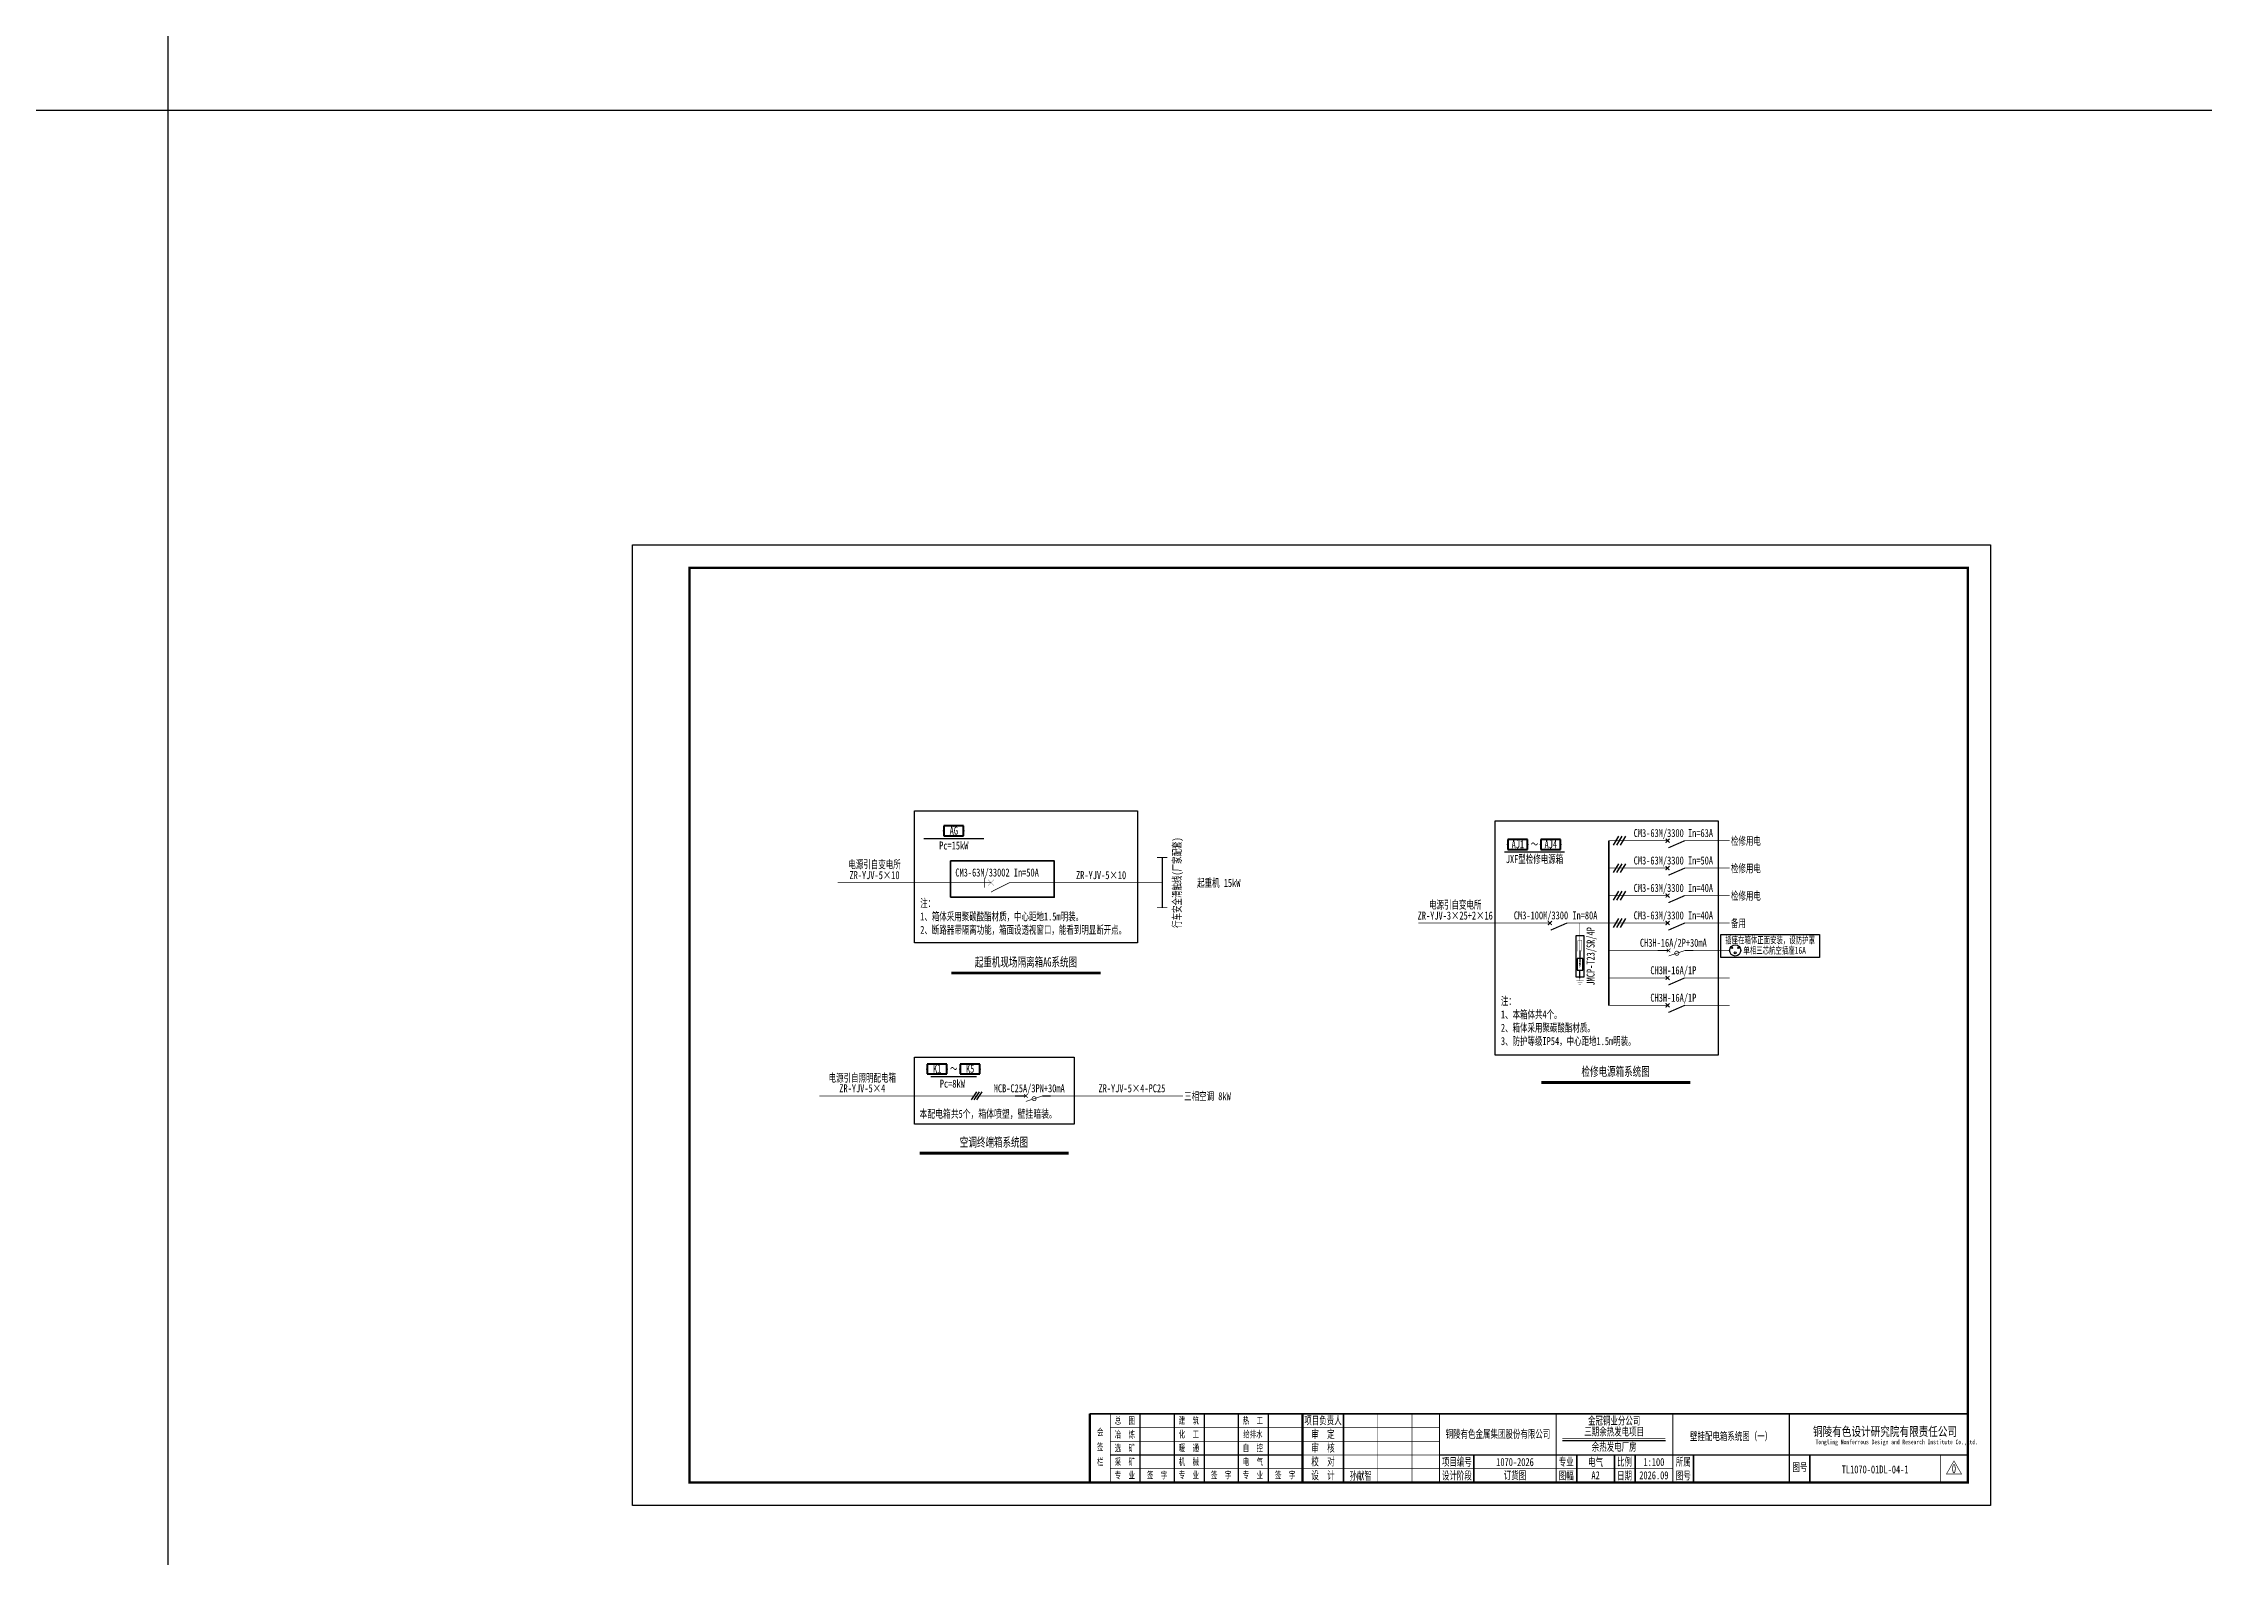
# Model space of a CAD drawing. Header units: millimetres. Extents: x -24326 to 675674, y 148048 to 606396.
# Drawn here: x 70207 to 164740, y 244756 to 310989 of the extents above; entities that cross this region are included whole.
import ezdxf
from ezdxf.enums import TextEntityAlignment as Align

# ---------------------------------------------------------------- set-up
doc = ezdxf.new("R2010")
doc.units = ezdxf.units.MM
doc.linetypes.add('常规', pattern=[20, 10, 0, 10])
for name, color, linetype, lineweight in [('CAXA0层', 7, 'Continuous', 25), ('ELEMENT', 3, 'Continuous', 30), ('SW', 8, 'Continuous', 20), ('TEXT', 4, 'Continuous', 0), ('电辅助1', 7, 'Continuous', 0)]:
    doc.layers.add(name, color=color, linetype=linetype, lineweight=lineweight)
for name, color, linetype in [('动力平面导线层', 3, '常规'), ('图框', 7, 'Continuous'), ('文字', 7, 'Continuous'), ('照明平面导线层', 3, 'Continuous'), ('照明平面设备层', 1, 'Continuous'), ('电气-照明系统-设备', 7, 'Continuous'), ('表格图框层', 7, 'Continuous'), ('高低压系统', 4, 'Continuous')]:
    doc.layers.add(name, color=color, linetype=linetype)
doc.styles.add('HZ', font='simsun.ttf', dxfattribs={"width": 0.75})
doc.styles.get("Standard").update_dxf_attribs({"font": 'arial.ttf', "bigfont": 'hzdx.shx'})
doc.styles.add('标准', font='NSimSun.ttf', dxfattribs={"width": 0.667})

# ---------------------------------------------------------------- blocks, each defined once
blk = doc.blocks.new('3')
at = {"layer": 'TEXT', "color": 7, "lineweight": 25, "style": 'HZ', "width": 0.75}
for s, height, p in [('铜陵有色设计研究院有限责任公司', 400, (221501, 249018)), ('Tongling Nonferrous Design and Research Institute Co.,Ltd.', 200, (221613, 248659))]:
    blk.add_text(s, height=height, dxfattribs=at).set_placement(p)
blk = doc.blocks.new('铜陵有色图签02')
at = {"layer": '图框', "linetype": 'Continuous', "lineweight": 50}
for p, q in [((-38401, 3003), (-38401, 1)), ((-29100, 3001), (-29100, 0))]:
    blk.add_line(p, q, dxfattribs=at)
at = {"layer": '图框', "color": 7, "linetype": 'Continuous', "lineweight": 25}
for p, q in [((-36201, 3010), (-36201, 9)), ((-34701, 3010), (-34701, 9)), ((-33401, 3017), (-33401, 16)), ((-31901, 3017), (-31901, 16)), ((-30601, 3017), (-30601, 16)), ((-29100, 1201), (-37501, 1201))]:
    blk.add_line(p, q, dxfattribs=at)
at = {"layer": '图框', "color": 7, "linetype": 'Continuous', "lineweight": 35}
for p, q in [((-27300, 3001), (-27300, 1)), ((-21600, 1197), (-21600, -3)), ((-17100, 1200), (-17100, 0)), ((-15450, 0), (-15450, 1200)), ((-14550, 1200), (-14550, 0)), ((-12000, 1201), (-12000, 1)), ((-6900, 1202), (-6900, 2))]:
    blk.add_line(p, q, dxfattribs=at)
at = {"layer": '图框', "lineweight": 25}
blk.add_line((-17723, 1830), (-13223, 1830), dxfattribs=at)
at = {"layer": '图框', "lineweight": 70, "const_width": 70}
blk.add_lwpolyline([(-17980, 3001), (0, 3001), (-38401, 3001)], dxfattribs=at)
at = {"layer": '图框', "color": 7, "linetype": 'Continuous', "lineweight": 25, "const_width": 25}
for points in [[(-37501, 3000), (-37501, 0)], [(-25800, 3001), (-25800, 1)], [(-24300, 3001), (-24300, 1)], [(-23100, 2401), (-37501, 2401)], [(-23100, 1801), (-37501, 1801)], [(-23100, 1201), (-29100, 1201)], [(-602, 943), (-932, 371), (-272, 371), (-602, 943)], [(-12900, 600), (-18000, 600), (-37501, 600)]]:
    blk.add_lwpolyline(points, dxfattribs=at)
at = {"layer": '图框', "linetype": 'Continuous', "lineweight": 50, "const_width": 50}
for points in [[(-23100, 3001), (-23100, 1)], [(-18000, 3000), (-18000, 0)]]:
    blk.add_lwpolyline(points, dxfattribs=at)
at = {"layer": '图框', "lineweight": 50, "const_width": 50}
for points in [[(-12900, 3001), (-12900, 1)], [(-7800, 3001), (-7800, 1)], [(0, 3000), (0, 0)], [(-23100, 1200), (0, 1200)]]:
    blk.add_lwpolyline(points, dxfattribs=at)
at = {"layer": '图框', "lineweight": 25, "const_width": 35}
blk.add_lwpolyline([(-17723, 1930), (-13223, 1930)], dxfattribs=at)
at = {"layer": '图框', "color": 7, "linetype": 'Continuous', "lineweight": 35, "const_width": 25}
blk.add_lwpolyline([(-1200, 1201), (-1200, 0)], dxfattribs=at)
at = {"layer": '图框', "linetype": 'Continuous', "lineweight": 70, "const_width": 70}
blk.add_lwpolyline([(-38401, 1), (0, 0)], dxfattribs=at)
at = {"layer": '图框', "lineweight": 25}
blk.add_blockref('3', (-228268, -246986), dxfattribs=at)
at = {"layer": 'TEXT', "color": 7, "lineweight": 25, "style": '标准', "width": 0.667}
for s, height, p in [('总  图', 300, (-36862, 2555)), ('建  筑', 300, (-34062, 2562)), ('热  工', 300, (-31262, 2562)), ('项目负责人', 350, (-28197, 2541)), ('会', 300, (-37942, 2054)), ('冶  炼', 300, (-36862, 1955)), ('化  工', 300, (-34062, 1962)), ('给排水', 300, (-31262, 1962)), ('审  定', 350, (-28197, 1941)), ('栏', 300, (-37942, 754)), ('签', 300, (-37942, 1404)), ('采  矿', 300, (-36862, 754)), ('选  矿', 300, (-36862, 1355)), ('机  械', 300, (-34062, 761)), ('暖  通', 300, (-34062, 1362)), ('电  气', 300, (-31262, 761)), ('自  控', 300, (-31262, 1362)), ('校  对', 350, (-28197, 741)), ('审  核', 350, (-28197, 1341)), ('项目编号', 350, (-22343, 730)), ('专业', 350, (-17559, 730)), ('比例', 350, (-15009, 730)), ('所属', 350, (-12438, 730)), ('专  业', 300, (-36862, 170)), ('签  字', 300, (-35449, 170)), ('专  业', 300, (-34062, 177)), ('签  字', 300, (-32649, 177)), ('专  业', 300, (-31262, 177)), ('签  字', 300, (-29849, 177)), ('设  计', 350, (-28197, 139)), ('设计阶段', 350, (-22343, 130)), ('图幅', 350, (-17559, 130)), ('日期', 350, (-15009, 130)), ('图号', 350, (-12438, 130)), ('图号', 350, (-7339, 495))]:
    blk.add_text(s, height=height, dxfattribs=at).set_placement(p, align=Align.CENTER)
blk = doc.blocks.new('DYDQ0201')
at = {"color": 0}
for points, const_width in [([(0, 0), (0, -3.75)], 0.3), ([(0, -11.25), (-3.11, -4.12)], 0.5), ([(0.86, -4.61), (-0.86, -2.89)], 0.5), ([(-0.86, -4.61), (0.86, -2.89)], 0.5), ([(0, -11.25), (0, -15)], 0.3)]:
    blk.add_lwpolyline(points, dxfattribs=dict(at, const_width=const_width))
blk = doc.blocks.new('PLA1')
at = {"color": 0, "linetype": 'ByBlock', "lineweight": -2}
for p, q in [((-500, 500), (-500, 0)), ((500, 500), (-500, 500)), ((-500, 0), (500, 0)), ((500, 0), (500, 500))]:
    blk.add_line(p, q, dxfattribs=at)
for p in [(-500, 250), (0, 500), (0, 0), (500, 250)]:
    blk.add_point(p, dxfattribs=at)
blk = doc.blocks.new('LHB1')
at = {"color": 0, "linetype": 'ByBlock', "lineweight": -2}
for points, const_width in [([(4, 0), (0, 0)], 0.4), ([(3.353, -0.647), (4.647, 0.647)], 0.25), ([(4.647, -0.647), (3.353, 0.647)], 0.25), ([(10, 0), (4, -2)], 0.25), ([(10, 0), (13, 0)], 0.4)]:
    blk.add_lwpolyline(points, dxfattribs=dict(at, const_width=const_width))
at = {"color": 0, "linetype": 'ByBlock', "lineweight": -2, "const_width": 0.25}
blk.add_lwpolyline([(7.75, -1, 1), (6.25, -1, 1), (7.75, -1)], format="xyb", dxfattribs=at)
blk = doc.blocks.new('1107AA')
at = {"color": 3, "linetype": 'Continuous'}
for points, const_width in [([(0, -7.5), (-3.79, 0)], 0.3), ([(1.25, 1.25), (-1.25, -1.25)], 0.1), ([(-1.25, 1.25), (1.25, -1.25)], 0.1)]:
    blk.add_lwpolyline(points, dxfattribs=dict(at, const_width=const_width))
blk = doc.blocks.new('$element$00000532')
for points in [[(0, 0), (0, -0.283)], [(-0.1, -0.283), (0.1, -0.283), (0.1, -0.717), (-0.1, -0.717), (-0.1, -0.283)], [(0, -1), (0, -0.567)]]:
    blk.add_lwpolyline(points)
for points in [[(-0.033, -0.55), (0.033, -0.55), (0, -0.35), (0.033, -0.55)], [(0.033, -0.55), (0, -0.35), (-0.033, -0.55), (0.033, -0.55)], [(0, -0.367), (-0.033, -0.567), (0.033, -0.567), (0, -0.367)]]:
    blk.add_solid(points)
at = {"flags": 9}
blk.add_attdef('S', (0, 0), '', height=0.00000667, dxfattribs=at)
blk = doc.blocks.new('HFH')
at = {"color": 3, "linetype": 'Continuous', "const_width": 17.3}
for points in [[(-2085, -50), (-2085, 50)], [(-1999, -105), (-1999, 105)], [(-1917, -158), (-1917, 158)], [(-1653, 0), (-1917, 0)]]:
    blk.add_lwpolyline(points, dxfattribs=at)
at = {"color": 3}
blk.add_lwpolyline([(-1757, 162), (75, 162), (75, -164), (-1757, -164)], close=True, dxfattribs=at)
at = {"color": 3, "const_width": 13.3}
for points in [[(-717, 0), (-52, 0)], [(-621, 90), (-139, 90)], [(-621, -90), (-621, 90)], [(-139, -90), (-139, 90)], [(-621, -90), (-139, -90)]]:
    blk.add_lwpolyline(points, dxfattribs=at)
at = {"layer": 'ELEMENT', "linetype": 'ByBlock', "xscale": -1200, "yscale": 1200, "zscale": 1200, "rotation": 90}
blk.add_blockref('$element$00000532', (-1791, 0), dxfattribs=at)

msp = doc.modelspace()

# ---------------------------------------------------------------- linework, layer by layer
at = {"color": 2, "linetype": 'ByBlock', "lineweight": -3, "ltscale": 100}
for p, q in [((75673.6, 148047.8), (75673.6, 548047.8)), ((675673.6, 308047.8), (-24326.4, 308047.8))]:
    msp.add_line(p, q, dxfattribs=at)
at = {"color": 0, "lineweight": -3, "ltscale": 100}
for p, q in [((108305, 277427.6), (118065.3, 277427.6)), ((108305, 271653.5), (108305, 277427.6)), ((118065.3, 277427.6), (118065.3, 271653.5)), ((133701.6, 276986.5), (143461.9, 276986.5)), ((133701.6, 266733.7), (133701.6, 276986.5)), ((143461.9, 276986.5), (143461.9, 266733.7)), ((118065.3, 271653.5), (108305, 271653.5)), ((108305, 266648.9), (115291.9, 266648.9)), ((108305, 263714.8), (108305, 266648.9)), ((115291.9, 266648.9), (115291.9, 263714.8)), ((143461.9, 266733.7), (133701.6, 266733.7)), ((115291.9, 263714.8), (108305, 263714.8))]:
    msp.add_line(p, q, dxfattribs=at)
at = {"color": 4, "linetype": 'ByBlock', "lineweight": 35}
msp.add_lwpolyline([(109892, 273638.3), (109892, 275228.9), (114425.7, 275228.9), (114425.7, 273638.3)], close=True, dxfattribs=at)
at = {"color": 2, "linetype": 'ByBlock', "const_width": 33}
for points in [[(119362.5, 275380), (118922.5, 275380)], [(119362.5, 273182.4), (118922.5, 273182.4)]]:
    msp.add_lwpolyline(points, dxfattribs=at)
at = {"color": 3, "const_width": 13.3}
msp.add_lwpolyline([(137412.8, 271845.8), (137412.8, 272514.5)], dxfattribs=at)
at = {"color": 3}
msp.add_lwpolyline([(143571.7, 272013.6), (147888.6, 272013.6), (147888.6, 271008.4), (143571.7, 271008.4)], close=True, dxfattribs=at)
at = {"color": 1}
for centre, radius in [((144203.5, 271314.5), 243.7), ((144071.2, 271428.7), 29.1), ((144335.8, 271428.7), 29.1)]:
    msp.add_circle(centre, radius, dxfattribs=at)
at = {"color": 2}
msp.add_circle((144203.5, 271210.6), 43.7, dxfattribs=at)
at = {"layer": 'CAXA0层', "color": 0, "linetype": 'Continuous', "lineweight": 30}
for p, q in [((108718.9, 276217), (111338.8, 276217)), ((134115.5, 275622.1), (136735.4, 275622.1)), ((109028.9, 265803.4), (111028.9, 265803.4))]:
    msp.add_line(p, q, dxfattribs=at)
at = {"layer": 'CAXA0层', "color": 2, "linetype": 'Continuous', "lineweight": 40}
for p, q in [((109932, 270356.2), (116438.3, 270356.2)), ((135732.1, 265568.7), (142238.4, 265568.7)), ((108545.3, 262476.4), (115051.6, 262476.4))]:
    msp.add_line(p, q, dxfattribs=at)
at = {"layer": 'CAXA0层', "color": 2, "linetype": 'Continuous', "lineweight": 0}
for p, q in [((109932, 270290.7), (116438.3, 270290.7)), ((135732.1, 265503.2), (142238.4, 265503.2)), ((108545.3, 262410.9), (115051.6, 262410.9))]:
    msp.add_line(p, q, dxfattribs=at)
at = {"layer": '动力平面导线层', "ltscale": 100}
for p, q in [((111028.4, 265125.5), (110795.2, 264778.4)), ((111140.4, 265125.5), (110907.2, 264778.4)), ((111252.3, 265125.5), (111019.1, 264778.4))]:
    msp.add_line(p, q, dxfattribs=at)
at = {"layer": '图框', "linetype": 'Continuous', "lineweight": 100, "const_width": 100}
msp.add_lwpolyline([(98473.6, 248047.8), (154373.6, 248047.8), (154373.6, 288047.8), (98473.6, 288047.8)], close=True, dxfattribs=at)
at = {"layer": '文字', "color": 3, "linetype": 'ByBlock', "lineweight": 25, "const_width": 30}
msp.add_lwpolyline([(104947, 274281.3), (111594.2, 274281.3)], dxfattribs=at)
at = {"layer": '照明平面导线层', "color": 2, "linetype": 'ByBlock', "lineweight": 25, "ltscale": 100}
for p, q in [((138880.7, 275919.8), (139112.5, 276309.2)), ((139031.7, 275919.8), (139263.5, 276309.2)), ((139182.7, 275919.8), (139414.5, 276309.2)), ((138880.7, 274719.8), (139112.5, 275109.2)), ((139031.7, 274719.8), (139263.5, 275109.2)), ((139182.7, 274719.8), (139414.5, 275109.2)), ((138880.7, 273519.8), (139112.5, 273909.2)), ((139031.7, 273519.8), (139263.5, 273909.2)), ((139182.7, 273519.8), (139414.5, 273909.2)), ((138880.7, 272319.8), (139112.5, 272709.2)), ((139031.7, 272319.8), (139263.5, 272709.2)), ((139182.7, 272319.8), (139414.5, 272709.2))]:
    msp.add_line(p, q, dxfattribs=at)
at = {"layer": '照明平面导线层', "color": 3, "linetype": 'ByBlock', "lineweight": 25, "ltscale": 2, "const_width": 30}
for points in [[(111227.6, 274281.3), (111658.6, 274281.3)], [(111362.9, 274065.8), (111362.9, 274496.8)], [(112469.4, 274281.3), (119146.6, 274281.2)]]:
    msp.add_lwpolyline(points, dxfattribs=at)
at = {"layer": '照明平面设备层', "color": 0, "lineweight": -3, "ltscale": 100}
msp.add_lwpolyline([(95973.6, 289047.8), (155373.6, 289047.8), (155373.6, 247047.8), (95973.6, 247047.8)], close=True, dxfattribs=at)
at = {"layer": '照明平面设备层', "color": 130, "lineweight": -3, "const_width": 30}
for points in [[(138676.9, 276114.5), (140871.3, 276114.5)], [(142371.3, 276114.5), (143959.8, 276114.5)], [(138676.9, 274914.5), (140871.3, 274914.5)], [(142371.3, 274914.5), (143959.8, 274914.5)], [(138676.9, 273714.5), (140871.3, 273714.5)], [(142371.3, 273714.5), (143959.8, 273714.5)], [(130343.6, 272514.5), (136022.8, 272514.5)], [(137222.8, 272514.5), (138676.9, 272514.5)], [(138676.9, 272514.5), (140871.3, 272514.5)], [(142371.3, 272514.5), (143959.8, 272514.5)], [(138676.9, 271314.5), (140871.3, 271314.5)], [(142371.3, 271314.5), (143959.8, 271314.5)], [(138676.9, 270114.5), (140871.3, 270114.5)], [(142371.3, 270114.5), (143959.8, 270114.5)], [(138676.9, 268914.5), (140871.3, 268914.5)], [(142371.3, 268914.5), (143959.8, 268914.5)], [(104155.1, 264951.9), (112701.3, 264951.9)], [(114201.3, 264951.9), (120047.9, 264951.9)]]:
    msp.add_lwpolyline(points, dxfattribs=at)
at = {"layer": '表格图框层', "color": 2, "linetype": 'ByBlock', "const_width": 55}
msp.add_lwpolyline([(119146.6, 273182.4), (119146.6, 275380)], dxfattribs=at)
at = {"layer": '高低压系统', "color": 3, "lineweight": 35}
msp.add_line((138676.9, 268914.5), (138676.9, 276114.5), dxfattribs=at)

# ---------------------------------------------------------------- block references
at = {"rotation": 90}
msp.add_blockref('HFH', (137412.8, 271897.8), dxfattribs=at)
at = {"layer": '图框', "lineweight": 25}
msp.add_blockref('铜陵有色图签02', (154373.6, 248047.8), dxfattribs=at)
at = {"layer": '文字', "color": 3, "linetype": 'ByBlock', "lineweight": 25, "xscale": 108.0493425019085, "yscale": 108.0493425019085, "zscale": 108.0493425019085, "rotation": 90}
msp.add_blockref('1107AA', (111659, 274281.3), dxfattribs=at)
at = {"layer": '照明平面设备层', "color": 4, "lineweight": 40, "xscale": 0.8640000000596046, "yscale": 0.8640000000596046, "zscale": 0.8640000000596046}
msp.add_blockref('PLA1', (110028.9, 276325.8), dxfattribs=at)
at = {"layer": '照明平面设备层', "color": 1, "lineweight": 40, "xscale": 0.8640000000596046, "yscale": 0.8640000000596046, "zscale": 0.8640000000596046}
for p in [(134689.7, 275730.9), (136131.8, 275730.9)]:
    msp.add_blockref('PLA1', p, dxfattribs=at)
at = {"layer": '照明平面设备层', "color": 241, "lineweight": 40, "xscale": 0.8640000005252659, "yscale": 0.8640000005252659, "zscale": 0.8640000005252659}
for p in [(109293.1, 265912.2), (110735.2, 265912.2)]:
    msp.add_blockref('PLA1', p, dxfattribs=at)
at = {"layer": '电气-照明系统-设备', "color": 2, "linetype": 'ByBlock', "lineweight": 25, "xscale": 120, "yscale": 120, "zscale": 1.199999999999999}
msp.add_blockref('LHB1', (140811.3, 271314.5), dxfattribs=at)
at = {"layer": '电气-照明系统-设备', "color": 2, "lineweight": 25, "xscale": 120, "yscale": 120, "zscale": 1.199999999999999}
msp.add_blockref('LHB1', (112701.3, 264951.9), dxfattribs=at)
at = {"layer": '高低压系统', "lineweight": -3, "xscale": 100, "yscale": 100, "zscale": 100, "rotation": 90}
for p in [(140871.3, 276114.5), (140871.3, 274914.5), (140871.3, 273714.5), (135722.8, 272514.5), (140871.3, 272514.5), (140871.3, 270114.5), (140871.3, 268914.5)]:
    msp.add_blockref('DYDQ0201', p, dxfattribs=at)

# ---------------------------------------------------------------- texts
at = {"layer": 'SW', "color": 7, "linetype": 'Continuous', "lineweight": 25, "style": '标准', "width": 0.667}
for s, p in [('Pc=15kW', (110028.9, 275730)), ('AG', (110028.9, 276381)), ('AJ1', (134698.4, 275786.1)), ('AJ4', (136140.4, 275786.1)), ('CM3-63M/3300 In=63A', (141498.9, 276274.5)), ('电源引自变电所', (106562.6, 274906.8)), ('JXF型检修电源箱', (135425.5, 275135.1)), ('～', (135425.5, 275786.1)), ('CM3-63M/3300 In=50A', (141498.9, 275074.5)), ('ZR-YJV-5×10', (106562.6, 274433.8)), ('CM3-63M/33002 In=50A', (111923, 274548.6)), ('ZR-YJV-5×10', (116472.2, 274433.8)), ('CM3-63M/3300 In=40A', (141498.9, 273874.5)), ('电源引自变电所', (131959.2, 273140)), ('ZR-YJV-3×25+2×16', (131959.2, 272667)), ('CM3-100M/3300 In=80A', (136350.3, 272674.5)), ('CM3-63M/3300 In=40A', (141498.9, 272674.5)), ('CH3H-16A/2P+30mA', (141498.9, 271474.5)), ('CH3H-16A/1P', (141498.9, 270274.5)), ('CH3H-16A/1P', (141498.9, 269074.5)), ('电源引自照明配电箱', (106026.6, 265569.9)), ('K1', (109301.8, 265967.4)), ('Pc=8kW', (109964.9, 265316.4)), ('～', (110028.9, 265967.4)), ('K5', (110743.8, 265967.4)), ('ZR-YJV-5×4', (106026.6, 265111.9)), ('MCB-C25A/3PN+30mA', (113328.8, 265111.9)), ('孙献智', (127825.3, 248168.3))]:
    msp.add_text(s, height=350, dxfattribs=at).set_placement(p, align=Align.CENTER)
for s, p in [('检修用电', (144017.2, 275928.5)), ('检修用电', (144017.2, 274728.5)), ('检修用电', (144017.2, 273528.5)), ('备用', (144017.2, 272328.5)), ('ZR-YJV-5×4-PC25', (116357.5, 265111.9)), ('三相空调 8kW', (120105.4, 264765.9))]:
    msp.add_text(s, height=350, dxfattribs=at).set_placement(p)
at = {"layer": 'SW', "color": 0, "linetype": 'Continuous', "lineweight": 25, "style": '标准', "width": 0.667}
msp.add_text('起重机 15kW', height=350, dxfattribs=at).set_placement((120673.1, 274095.2))
at = {"layer": 'SW', "color": 7, "linetype": 'Continuous', "lineweight": 25, "style": '标准', "width": 0.667}
msp.add_text('JMCP-T23/SR/4P', height=350, rotation=90, dxfattribs=at).set_placement((138054.5, 271056.4), align=Align.CENTER)
at = {"layer": 'SW', "color": 7, "linetype": 'ByBlock', "lineweight": 25, "style": '标准', "width": 0.667}
for s, p in [('插座在箱体正面安装，设防护罩', (145730.1, 271618.9)), ('单相三芯航空插座16A', (145930.1, 271169.4))]:
    msp.add_text(s, height=300, dxfattribs=at).set_placement(p, align=Align.CENTER)
at = {"layer": 'SW', "color": 2, "linetype": 'Continuous', "lineweight": 25, "style": '标准', "width": 0.667}
for s, p in [('起重机现场隔离箱AG系统图', (113185.1, 270611.2)), ('检修电源箱系统图', (138973, 265823.7)), ('空调终端箱系统图', (111786.2, 262731.4))]:
    msp.add_text(s, height=400, dxfattribs=at).set_placement(p, align=Align.CENTER)
at = {"layer": 'SW', "color": 4, "linetype": 'Continuous', "lineweight": 25, "style": '标准', "width": 0.667}
for s, height, p in [('金冠铜业分公司', 350, (138910.4, 250576.7)), ('铜陵有色金属集团股份有限公司', 350, (133827.5, 249995.5)), ('三期余热发电项目', 350, (138910.4, 250098.6)), ('余热发电厂房', 350, (138910.4, 249430.3)), ('壁挂配电箱系统图（一）', 350, (144024.5, 249894.7)), ('1070-2026', 350, (134573, 248767.5)), ('电气', 350, (138097.8, 248767.5)), ('1:100', 350, (140647.8, 248767.5)), ('TL1070-01DL-04-1', 350, (150322.9, 248444.3)), ('0', 400, (153771.4, 248455.8)), ('A2', 350, (138097.8, 248187.8)), ('2026.09', 350, (140647.8, 248187.8))]:
    msp.add_text(s, height=height, dxfattribs=at).set_placement(p, align=Align.CENTER)
at = {"layer": 'SW', "color": 1, "linetype": 'Continuous', "lineweight": 25, "style": '标准', "width": 0.667}
msp.add_text('订货图', height=350, dxfattribs=at).set_placement((134573, 248187.8), align=Align.CENTER)
at = {"layer": 'SW', "color": 0, "linetype": 'Continuous', "lineweight": 25, "char_height": 350, "attachment_point": 1, "style": '标准'}
for s, insert, width in [('注：\\P1、箱体采用聚碳酸酯材质，中心距地1.5m明装。\\P2、断路器带隔离功能，箱面设透视窗口，能看到明显断开点。', (108560.4, 273559.1), 9169.974), ('注：\\P1、本箱体共4个。\\P2、箱体采用聚碳酸酯材质。\\P3、防护等级IP54，中心距地1.5m明装。', (133957, 269276.6), 7718.52), ('{\\fNSimSun|b0|i0|c134|p34;\\W0.7;本配电箱共5个，箱体喷塑，壁挂暗装。}', (108527.8, 264345), 8867.842)]:
    msp.add_mtext(s, dxfattribs=dict(at, insert=insert, width=width))
at = {"layer": '电辅助1', "color": 7, "linetype": 'ByBlock', "lineweight": 25, "style": '标准', "width": 0.667}
msp.add_text('行车安全滑触线(厂家配套)', height=350, rotation=90, dxfattribs=at).set_placement((119965.4, 274282.5), align=Align.CENTER)

doc.saveas('drawing.dxf')
